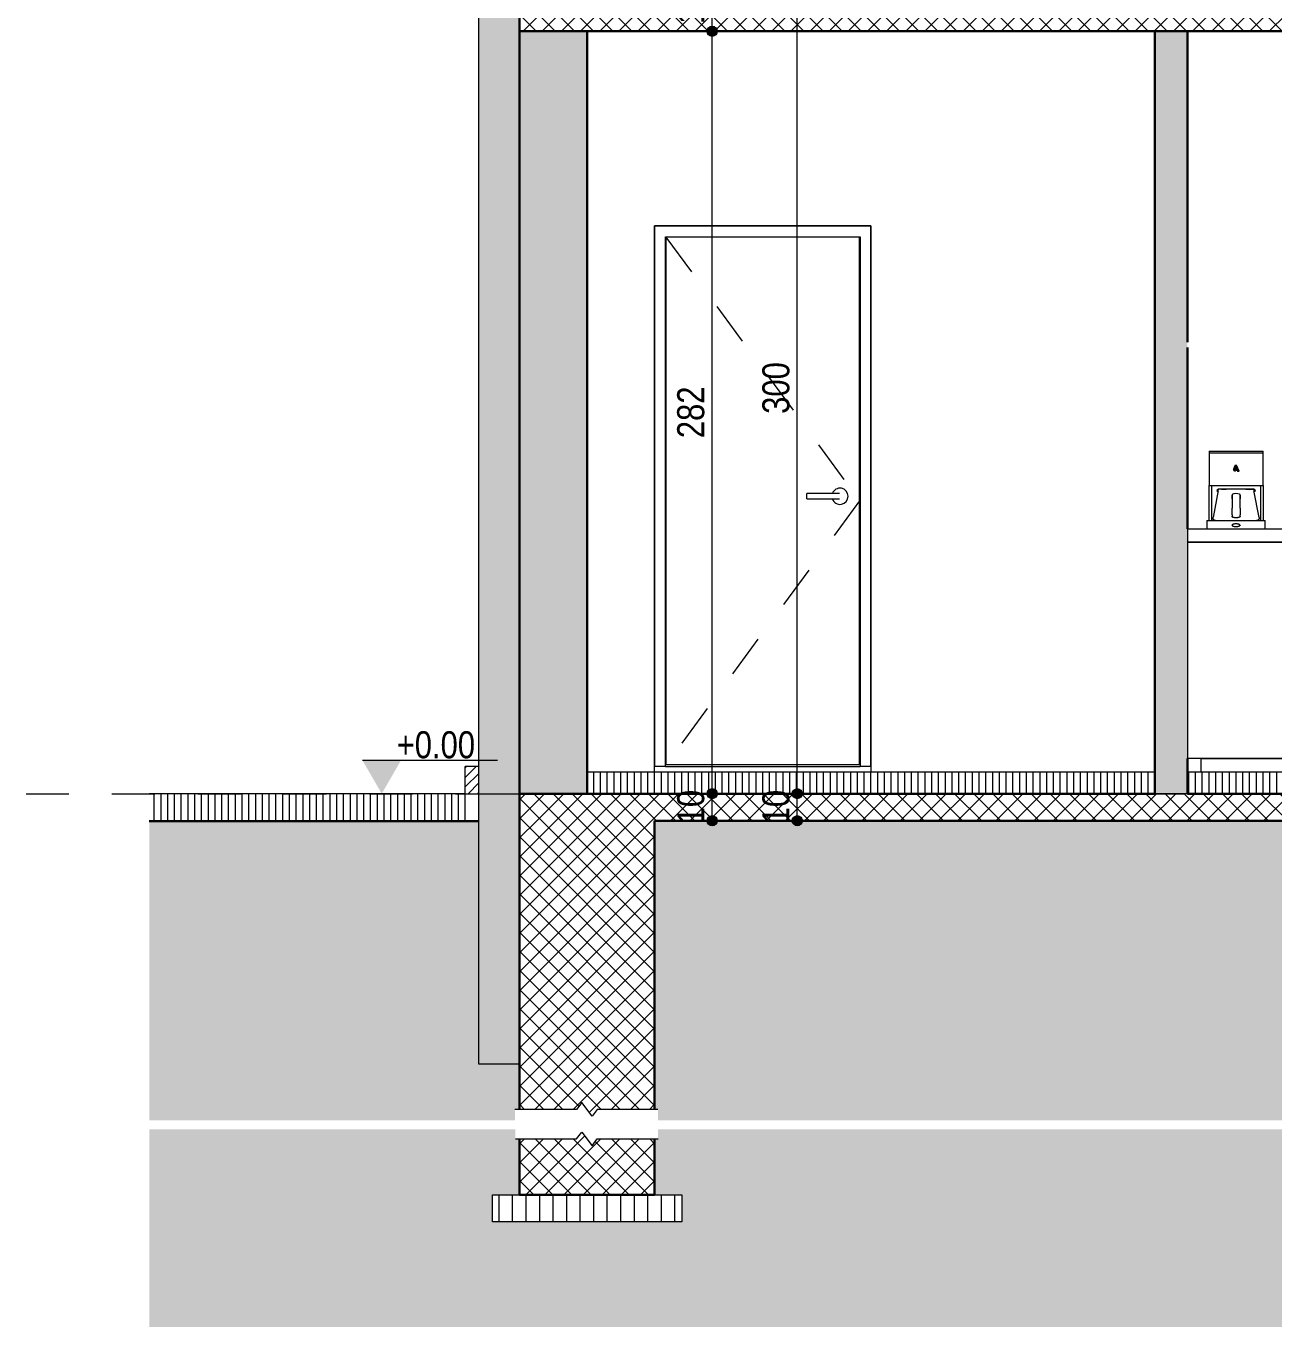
# Model space of a CAD drawing. Header units: centimetres. Extents: x -1882 to 51, y -197 to 807.
# Drawn here: x -1881.6 to -1420.1, y -197.3 to 283.9 of the extents above; entities that cross this region are included whole.
import ezdxf

# ---------------------------------------------------------------- set-up
doc = ezdxf.new("R2010")
doc.units = ezdxf.units.CM
doc.linetypes.add('Dash', pattern=[31.75, 15.875, -15.875])
for name, color, linetype, lineweight in [('A-ANNO-DIMS', 7, 'Continuous', 9), ('A-ANNO-DIMS-50', 7, 'Continuous', 9), ('A-ANNO-NOTE', 7, 'Continuous', 9), ('A-DETL-GENF', 7, 'Continuous', 9), ('A-DETL-MBND', 7, 'Continuous', 9), ('A-DOOR', 7, 'Continuous', 9), ('A-DOOR-FRAM', 7, 'Continuous', 15), ('A-FLOR', 7, 'Continuous', 9), ('A-FLOR-FNSH', 7, 'Continuous', 9), ('A-FLOR-LEVL', 7, 'Continuous', 9), ('A-FLOR-MCUT', 7, 'Continuous', 9), ('A-FLOR-PATT', 7, 'Continuous', 9), ('A-GENM', 7, 'Continuous', 9), ('A-WALL', 7, 'Continuous', 9), ('A-WALL-PATT', 7, 'Continuous', 9), ('E-ELEC-EQPM', 7, 'Continuous', 9), ('G-ANNO-DIMS', 7, 'Continuous', 9), ('I-FURN', 7, 'Continuous', 9)]:
    doc.layers.add(name, color=color, linetype=linetype, lineweight=lineweight)
doc.layers.add('A-DETL', color=7, linetype='Continuous', lineweight=9, true_color=0x008000)
doc.styles.add('Arial Narrow', font='ARIALN.TTF', dxfattribs={"height": 10})
doc.dimstyles.new('TEC_DIM', dxfattribs={"dimscale": 30.48, "dimtxt": 10.23431, "dimasz": 0.492126, "dimexe": 0.393701, "dimexo": 0.246063, "dimgap": 0, "dimtad": 1, "dimdec": 0, "dimzin": 0, "dimdsep": 46, "dimtxsty": 'Arial Narrow', "dimblk1": 'DOTSMALL', "dimblk2": 'DOTSMALL', "dimsah": 1, "dimcen": 0.09, "dimazin": 0, "dimtfac": 1, "dimtdec": 4, "dimtix": 1, "dimtmove": 0, "dimatfit": 3, "dimfxl": 0, "dimtvp": 1, "dimtolj": 1, "dimtzin": 0, "dimarcsym": 0})
pattern_1 = [(45, (-1066.009, 333.896), (-3.535534, 3.535534), []), (135, (-1066.009, 333.896), (-3.535534, -3.535534), [])]
pattern_2 = [(0, (-1066.009, 333.896), (19.05, 19.05), [19.05, -19.05]), (0, (-1066.009, 341.04), (19.05, 19.05), [19.05, -19.05]), (0, (-1066.009, 348.184), (19.05, 19.05), [19.05, -19.05]), (90, (-1063.628, 350.565), (-19.05, 19.05), [19.05, -19.05]), (90, (-1056.484, 350.565), (-19.05, 19.05), [19.05, -19.05]), (90, (-1049.341, 350.565), (-19.05, 19.05), [19.05, -19.05])]

# ---------------------------------------------------------------- blocks, each defined once
blk = doc.blocks.new('ПЛОТ - КУХНЕНСКИ-1839111-5-5')
at = {"layer": 'I-FURN', "color": 253, "true_color": 0xaaaaaa}
for p, q in [((-1452.14, 98), (-1392.14, 98)), ((-1452.14, 98), (-1452.14, 93)), ((-1392.14, 98), (-1392.14, 93)), ((-1392.14, 93), (-1452.14, 93)), ((-1452.14, 93), (-1392.14, 93)), ((-1452.14, 93), (-1452.14, 13)), ((-1392.14, 93), (-1392.14, 13)), ((-1392.14, 13), (-1452.14, 13)), ((-1447.14, 13), (-1397.14, 13)), ((-1447.14, 13), (-1447.14, 8)), ((-1397.14, 13), (-1397.14, 8)), ((-1397.14, 8), (-1447.14, 8))]:
    blk.add_line(p, q, dxfattribs=at)
blk = doc.blocks.new('TEC_DOOR-INT - 80x200-2358331-5-5')
at = {"layer": 'A-DOOR', "linetype": 'Dash'}
for p, q in [((-1644.94, 205.8), (-1573.34, 108.3)), ((-1573.34, 108.3), (-1644.94, 10.8))]:
    blk.add_line(p, q, dxfattribs=at)
at = {"layer": 'A-DOOR', "lineweight": 15}
for p, q in [((-1573.34, 205.8), (-1644.94, 205.8)), ((-1644.94, 205.8), (-1644.94, 10.8)), ((-1573.34, 10.8), (-1573.34, 205.8)), ((-1644.94, 10.8), (-1573.34, 10.8))]:
    blk.add_line(p, q, dxfattribs=at)
at = {"layer": 'A-DOOR'}
for p, q in [((-1582.34, 111), (-1592.84, 111)), ((-1592.84, 110), (-1592.84, 111)), ((-1592.84, 109), (-1592.84, 110)), ((-1592.84, 109), (-1582.34, 109))]:
    blk.add_line(p, q, dxfattribs=at)
at = {"layer": 'A-DOOR', "flags": 128}
for points in [[(-1580.84, 111), (-1580.84, 111), (-1580.85, 111), (-1580.85, 111), (-1580.86, 111), (-1580.87, 111), (-1580.89, 111), (-1580.9, 111), (-1580.92, 111), (-1580.94, 111), (-1580.96, 111), (-1580.99, 111), (-1581.01, 111), (-1581.04, 111), (-1581.07, 111), (-1581.11, 111), (-1581.14, 111), (-1581.18, 111), (-1581.22, 111), (-1581.26, 111), (-1581.3, 111), (-1581.34, 111), (-1581.39, 111), (-1581.43, 111), (-1581.48, 111), (-1581.53, 111), (-1581.58, 111), (-1581.64, 111), (-1581.69, 111), (-1581.74, 111), (-1581.8, 111), (-1581.86, 111), (-1581.91, 111), (-1581.97, 111), (-1582.03, 111), (-1582.09, 111), (-1582.15, 111), (-1582.21, 111), (-1582.27, 111), (-1582.33, 111), (-1582.34, 111)], [(-1582.34, 109), (-1582.28, 109), (-1582.22, 109), (-1582.16, 109), (-1582.1, 109), (-1582.05, 109), (-1581.99, 109), (-1581.93, 109), (-1581.87, 109), (-1581.82, 109), (-1581.76, 109), (-1581.7, 109), (-1581.65, 109), (-1581.6, 109), (-1581.55, 109), (-1581.5, 109), (-1581.45, 109), (-1581.4, 109), (-1581.35, 109), (-1581.31, 109), (-1581.27, 109), (-1581.23, 109), (-1581.19, 109), (-1581.15, 109), (-1581.11, 109), (-1581.08, 109), (-1581.05, 109), (-1581.02, 109), (-1580.99, 109), (-1580.97, 109), (-1580.95, 109), (-1580.92, 109), (-1580.91, 109), (-1580.89, 109), (-1580.88, 109), (-1580.87, 109), (-1580.86, 109), (-1580.85, 109), (-1580.85, 109), (-1580.84, 109)]]:
    blk.add_lwpolyline(points, dxfattribs=at)
at = {"layer": 'A-DOOR'}
for start, end in [(360, 160.3657), (199.5633, 360)]:
    blk.add_arc((-1580.59, 110), 3, start, end, dxfattribs=at)
at = {"layer": 'A-DOOR-FRAM'}
for p, q in [((-1569.14, 210), (-1649.14, 210)), ((-1649.14, 210), (-1649.14, 10)), ((-1569.14, 10), (-1569.14, 210)), ((-1645.14, 206), (-1573.14, 206)), ((-1645.14, 10), (-1645.14, 206)), ((-1573.14, 206), (-1573.14, 10)), ((-1645.14, 10), (-1649.14, 10)), ((-1569.14, 10), (-1573.14, 10))]:
    blk.add_line(p, q, dxfattribs=at)
blk = doc.blocks.new('Kaffee-Filtermaschine - D 200 H 300-2335030-5-5')
at = {"layer": 'A-GENM', "color": 253, "true_color": 0xaaaaaa}
for p, q in [((-1434.59, 121.29), (-1435.12, 120.02)), ((-1434.63, 119.86), (-1434.22, 120.83)), ((-1433.94, 121.35), (-1434.5, 121.35)), ((-1434.5, 121.35), (-1434.14, 121.35)), ((-1434.5, 121.34), (-1434.5, 121.34)), ((-1434.22, 120.83), (-1434.41, 121.28)), ((-1434.41, 121.28), (-1433.6, 119.35)), ((-1434.14, 121.35), (-1433.94, 121.35)), ((-1433.03, 119.35), (-1433.85, 121.29)), ((-1435.12, 119.92), (-1434.84, 119.41)), ((-1434.85, 119.41), (-1435.12, 119.92)), ((-1435.12, 119.92), (-1435.12, 119.92)), ((-1433.81, 119.86), (-1435.02, 119.86)), ((-1435.02, 119.86), (-1435.02, 119.86)), ((-1435.02, 119.86), (-1434.63, 119.86)), ((-1434.46, 119.46), (-1433.81, 119.86)), ((-1433.6, 119.35), (-1433.03, 119.35))]:
    blk.add_line(p, q, dxfattribs=at)
for centre, major_axis, start_param, end_param in [((-1434.5, 121.24), (0, 0.1), 5.11123, 7.332016), ((-1434.5, 121.24), (0, 0.1), 5.357984, 7.332016), ((-1434.5, 121.26), (0, 0.094), 0, 1.174826), ((-1434.5, 121.24), (0, 0.1), 5.11123, 7.332016), ((-1434.5, 121.24), (0, 0.1), 5.357984, 7.332016), ((-1434.5, 121.26), (0, 0.094), 0, 1.174826), ((-1433.94, 121.25), (0, 0.1), 5.11123, 6.283185), ((-1435.02, 119.98), (0, 0.117), 1.171956, 3.141593), ((-1435.02, 119.98), (0, 0.117), 1.41816, 2.895388), ((-1435.02, 119.98), (0, 0.117), 2.059537, 3.141593), ((-1435.02, 119.98), (0, 0.117), 2.059537, 2.925181), ((-1434.76, 119.45), (0, 0.1), 2.059537, 2.959231), ((-1434.76, 119.45), (0, 0.1), 2.059537, 2.959231), ((-1434.73, 119.57), (0, 0.222), 2.959231, 3.454167), ((-1434.73, 119.57), (0, 0.222), 2.959231, 3.454167), ((-1434.96, 120.26), (0, 0.948), 3.454167, 3.700098), ((-1434.96, 120.26), (0, 0.948), 3.454167, 3.577132)]:
    blk.add_ellipse(centre, major_axis=major_axis, ratio=0.999983, start_param=start_param, end_param=end_param, dxfattribs=at)
at = {"layer": 'E-ELEC-EQPM', "color": 253, "true_color": 0xaaaaaa}
for p, q in [((-1444.14, 126.7), (-1444.14, 126)), ((-1444.14, 126), (-1444.14, 114)), ((-1424.14, 126), (-1424.14, 126.7)), ((-1424.14, 114), (-1424.14, 126)), ((-1444.14, 114), (-1424.14, 114)), ((-1444.14, 101), (-1444.14, 114)), ((-1443.14, 101), (-1443.14, 114)), ((-1440.75, 112.1), (-1442.68, 102.19)), ((-1441.09, 112.34), (-1441.14, 112.05)), ((-1440.91, 111.73), (-1440.82, 111.71)), ((-1429.32, 112.53), (-1427.51, 112.59)), ((-1425.61, 102.19), (-1427.54, 112.1)), ((-1427.47, 111.71), (-1427.38, 111.73)), ((-1427.15, 112.05), (-1427.2, 112.34)), ((-1425.14, 114), (-1425.14, 101)), ((-1424.14, 114), (-1424.14, 101)), ((-1435.64, 110.42), (-1435.64, 110.25)), ((-1435.64, 109), (-1435.64, 105.62)), ((-1432.64, 110.25), (-1432.64, 110.42)), ((-1432.64, 105.62), (-1432.64, 109)), ((-1435.64, 103.17), (-1435.64, 102.55)), ((-1435.64, 102.55), (-1435.62, 102.63)), ((-1432.66, 102.63), (-1432.64, 102.55)), ((-1432.64, 102.55), (-1432.64, 103.17)), ((-1444.94, 101), (-1444.94, 98)), ((-1444.94, 101), (-1423.34, 101)), ((-1434.08, 99.79), (-1434.19, 99.79)), ((-1434.19, 98.79), (-1434.08, 98.79)), ((-1432.61, 99.37), (-1432.6, 99.29)), ((-1423.34, 98), (-1423.34, 101))]:
    blk.add_line(p, q, dxfattribs=at)
at = {"layer": 'E-ELEC-EQPM', "color": 253, "true_color": 0xaaaaaa, "flags": 128}
for points in [[(-1444.14, 126.7), (-1443.85, 126.7), (-1443, 126.7), (-1441.63, 126.7), (-1439.82, 126.7), (-1437.69, 126.7), (-1435.35, 126.7), (-1432.94, 126.7), (-1430.6, 126.7), (-1428.46, 126.7), (-1426.66, 126.7), (-1425.29, 126.7), (-1424.43, 126.7), (-1424.14, 126.7)], [(-1424.14, 126), (-1424.43, 126), (-1425.29, 126), (-1426.66, 126), (-1428.46, 126), (-1430.6, 126), (-1432.94, 126), (-1435.35, 126), (-1437.69, 126), (-1439.82, 126), (-1441.63, 126), (-1443, 126), (-1443.85, 126), (-1444.14, 126)], [(-1440.91, 111.73), (-1440.92, 111.73), (-1440.93, 111.73), (-1440.94, 111.74), (-1440.95, 111.74), (-1440.97, 111.74), (-1440.98, 111.75), (-1440.99, 111.75), (-1441, 111.76), (-1441.01, 111.76), (-1441.01, 111.77), (-1441.02, 111.77), (-1441.03, 111.78), (-1441.04, 111.79), (-1441.05, 111.8), (-1441.06, 111.8), (-1441.07, 111.81), (-1441.07, 111.82), (-1441.08, 111.83), (-1441.09, 111.84), (-1441.09, 111.85), (-1441.1, 111.86), (-1441.11, 111.86), (-1441.11, 111.87), (-1441.12, 111.88), (-1441.12, 111.89), (-1441.12, 111.9), (-1441.13, 111.92), (-1441.13, 111.93), (-1441.13, 111.94), (-1441.14, 111.95), (-1441.14, 111.96), (-1441.14, 111.97), (-1441.14, 111.98), (-1441.14, 111.99), (-1441.14, 112), (-1441.14, 112.01), (-1441.14, 112.03), (-1441.14, 112.04), (-1441.14, 112.05), (-1441.14, 112.05)], [(-1441.09, 112.34), (-1441.08, 112.35), (-1441.08, 112.36), (-1441.08, 112.37), (-1441.07, 112.38), (-1441.07, 112.4), (-1441.07, 112.41), (-1441.06, 112.42), (-1441.05, 112.43), (-1441.05, 112.44), (-1441.04, 112.45), (-1441.04, 112.46), (-1441.03, 112.47), (-1441.02, 112.48), (-1441.01, 112.49), (-1441, 112.5), (-1441, 112.51), (-1440.99, 112.52), (-1440.98, 112.52), (-1440.97, 112.53), (-1440.96, 112.54), (-1440.95, 112.54), (-1440.94, 112.55), (-1440.93, 112.56), (-1440.91, 112.56), (-1440.9, 112.57), (-1440.89, 112.57), (-1440.88, 112.58), (-1440.87, 112.58), (-1440.86, 112.58), (-1440.84, 112.58), (-1440.83, 112.59), (-1440.82, 112.59), (-1440.81, 112.59), (-1440.8, 112.59), (-1440.78, 112.59)], [(-1440.78, 112.59), (-1440.78, 112.59), (-1440.76, 112.59), (-1440.74, 112.59), (-1440.7, 112.59), (-1440.65, 112.59), (-1440.59, 112.59), (-1440.53, 112.59)], [(-1427.5, 112.59), (-1427.51, 112.59), (-1427.52, 112.59), (-1427.55, 112.59), (-1427.59, 112.59), (-1427.63, 112.59), (-1427.69, 112.59), (-1427.76, 112.59), (-1427.84, 112.59), (-1427.93, 112.59), (-1428.03, 112.59), (-1428.13, 112.59), (-1428.25, 112.59), (-1428.38, 112.59), (-1428.52, 112.59), (-1428.66, 112.59), (-1428.82, 112.59), (-1428.98, 112.59), (-1429.15, 112.59), (-1429.33, 112.59), (-1429.52, 112.59), (-1429.71, 112.59), (-1429.91, 112.59), (-1430.12, 112.59), (-1430.33, 112.59), (-1430.56, 112.59), (-1430.78, 112.59), (-1431.01, 112.59), (-1431.25, 112.59), (-1431.49, 112.59), (-1431.74, 112.59), (-1431.99, 112.59), (-1432.24, 112.59), (-1432.5, 112.59), (-1432.75, 112.59), (-1433.01, 112.59), (-1433.28, 112.59), (-1433.54, 112.59), (-1433.81, 112.59), (-1434.07, 112.59), (-1434.34, 112.59), (-1434.6, 112.59), (-1434.87, 112.59), (-1435.13, 112.59), (-1435.39, 112.59), (-1435.65, 112.59), (-1435.91, 112.59), (-1436.16, 112.59), (-1436.42, 112.59), (-1436.66, 112.59), (-1436.91, 112.59), (-1437.15, 112.59), (-1437.38, 112.59), (-1437.61, 112.59), (-1437.83, 112.59), (-1438.05, 112.59), (-1438.26, 112.59), (-1438.47, 112.59), (-1438.67, 112.59), (-1438.86, 112.59), (-1439.04, 112.59), (-1439.22, 112.59), (-1439.38, 112.59), (-1439.54, 112.59), (-1439.69, 112.59), (-1439.83, 112.59), (-1439.97, 112.59), (-1440.09, 112.59), (-1440.2, 112.59), (-1440.31, 112.59), (-1440.4, 112.59), (-1440.48, 112.59), (-1440.56, 112.59), (-1440.62, 112.59), (-1440.68, 112.59), (-1440.72, 112.59), (-1440.75, 112.59), (-1440.77, 112.59), (-1440.78, 112.59), (-1440.78, 112.59)], [(-1439.55, 112.59), (-1439.47, 112.59), (-1439.31, 112.59), (-1439.14, 112.59), (-1438.96, 112.59), (-1438.77, 112.59), (-1438.58, 112.59), (-1438.37, 112.59), (-1438.17, 112.59), (-1437.95, 112.59), (-1437.76, 112.59)], [(-1432.64, 110.49), (-1432.65, 110.53), (-1432.66, 110.57), (-1432.69, 110.61), (-1432.73, 110.65), (-1432.83, 110.73), (-1432.99, 110.81), (-1433.47, 110.93), (-1434.2, 110.99), (-1435.04, 110.89), (-1435.32, 110.8), (-1435.47, 110.72), (-1435.55, 110.66), (-1435.59, 110.61), (-1435.62, 110.58), (-1435.64, 110.53), (-1435.64, 110.49)], [(-1430.53, 112.59), (-1430.45, 112.59), (-1430.24, 112.59), (-1430.02, 112.59), (-1429.82, 112.59), (-1429.62, 112.59), (-1429.43, 112.59), (-1429.25, 112.59), (-1429.07, 112.59), (-1428.9, 112.59), (-1428.74, 112.59)], [(-1427.8, 112.59), (-1427.73, 112.59), (-1427.66, 112.59), (-1427.61, 112.59), (-1427.57, 112.59), (-1427.54, 112.59), (-1427.51, 112.59), (-1427.5, 112.59), (-1427.5, 112.59)], [(-1427.5, 112.59), (-1427.49, 112.59), (-1427.48, 112.59), (-1427.47, 112.59), (-1427.45, 112.59), (-1427.44, 112.58), (-1427.43, 112.58), (-1427.42, 112.58), (-1427.41, 112.58), (-1427.39, 112.57), (-1427.38, 112.57), (-1427.37, 112.56), (-1427.36, 112.56), (-1427.35, 112.55), (-1427.34, 112.54), (-1427.33, 112.54), (-1427.32, 112.53), (-1427.31, 112.52), (-1427.3, 112.51), (-1427.29, 112.51), (-1427.28, 112.5), (-1427.27, 112.49), (-1427.27, 112.48), (-1427.26, 112.47), (-1427.25, 112.46), (-1427.24, 112.45), (-1427.24, 112.44), (-1427.23, 112.43), (-1427.23, 112.42), (-1427.22, 112.41), (-1427.22, 112.4), (-1427.21, 112.38), (-1427.21, 112.37), (-1427.2, 112.36), (-1427.2, 112.35), (-1427.2, 112.34)], [(-1427.15, 112.05), (-1427.15, 112.04), (-1427.15, 112.03), (-1427.15, 112.02), (-1427.15, 112.01), (-1427.15, 111.99), (-1427.15, 111.98), (-1427.15, 111.97), (-1427.15, 111.96), (-1427.15, 111.95), (-1427.15, 111.94), (-1427.15, 111.93), (-1427.16, 111.92), (-1427.16, 111.91), (-1427.17, 111.9), (-1427.17, 111.89), (-1427.17, 111.88), (-1427.18, 111.87), (-1427.19, 111.86), (-1427.19, 111.85), (-1427.2, 111.84), (-1427.2, 111.83), (-1427.21, 111.82), (-1427.22, 111.81), (-1427.23, 111.81), (-1427.23, 111.8), (-1427.24, 111.79), (-1427.25, 111.78), (-1427.26, 111.78), (-1427.27, 111.77), (-1427.28, 111.76), (-1427.29, 111.76), (-1427.3, 111.75), (-1427.31, 111.75), (-1427.32, 111.74), (-1427.33, 111.74), (-1427.34, 111.74), (-1427.35, 111.73), (-1427.36, 111.73), (-1427.37, 111.73), (-1427.38, 111.73)], [(-1435.64, 110.42), (-1435.64, 110.22), (-1435.64, 109)], [(-1435.64, 109), (-1435.64, 110.22), (-1435.64, 110.42)], [(-1432.64, 109), (-1432.64, 110.22), (-1432.64, 110.42)], [(-1432.64, 110.42), (-1432.64, 110.22), (-1432.64, 109)], [(-1441.73, 101), (-1441.77, 101), (-1441.81, 101.01), (-1441.85, 101.01), (-1441.89, 101.02), (-1441.93, 101.03), (-1441.97, 101.04), (-1442.01, 101.05), (-1442.05, 101.06), (-1442.08, 101.08), (-1442.12, 101.1), (-1442.16, 101.11), (-1442.19, 101.13), (-1442.23, 101.15), (-1442.26, 101.17), (-1442.29, 101.2), (-1442.32, 101.22), (-1442.35, 101.25), (-1442.38, 101.28), (-1442.41, 101.3), (-1442.44, 101.33), (-1442.46, 101.36), (-1442.49, 101.39), (-1442.51, 101.43), (-1442.54, 101.46), (-1442.56, 101.49), (-1442.58, 101.53), (-1442.59, 101.56), (-1442.61, 101.6), (-1442.63, 101.64), (-1442.64, 101.68), (-1442.65, 101.71), (-1442.66, 101.75), (-1442.67, 101.79), (-1442.68, 101.83), (-1442.69, 101.87), (-1442.69, 101.91), (-1442.69, 101.95), (-1442.69, 101.99), (-1442.69, 102.03), (-1442.69, 102.07), (-1442.69, 102.11), (-1442.68, 102.15), (-1442.68, 102.19), (-1442.68, 102.19)], [(-1435.64, 103.17), (-1435.64, 103.22), (-1435.64, 103.28), (-1435.64, 103.35), (-1435.64, 103.43), (-1435.64, 103.53), (-1435.64, 103.63), (-1435.64, 103.74), (-1435.64, 103.86), (-1435.64, 103.99), (-1435.64, 104.13), (-1435.64, 104.27), (-1435.64, 104.42), (-1435.64, 104.57), (-1435.64, 104.73), (-1435.64, 104.88), (-1435.64, 105.04), (-1435.64, 105.2), (-1435.64, 105.36), (-1435.64, 105.52), (-1435.64, 105.62)], [(-1432.64, 102.55), (-1432.66, 102.48), (-1432.72, 102.4), (-1432.81, 102.33), (-1432.93, 102.27), (-1433.08, 102.21), (-1433.26, 102.16), (-1433.46, 102.12), (-1433.68, 102.09), (-1433.91, 102.08), (-1434.14, 102.07), (-1434.38, 102.08), (-1434.61, 102.09), (-1434.82, 102.12), (-1435.03, 102.16), (-1435.2, 102.21), (-1435.36, 102.27), (-1435.48, 102.33), (-1435.57, 102.4), (-1435.62, 102.48), (-1435.64, 102.55)], [(-1432.64, 105.62), (-1432.64, 105.47), (-1432.64, 105.31), (-1432.64, 105.15), (-1432.64, 104.99), (-1432.64, 104.83), (-1432.64, 104.67), (-1432.64, 104.52), (-1432.64, 104.37), (-1432.64, 104.22), (-1432.64, 104.08), (-1432.64, 103.95), (-1432.64, 103.82), (-1432.64, 103.7), (-1432.64, 103.6), (-1432.64, 103.5), (-1432.64, 103.41), (-1432.64, 103.33), (-1432.64, 103.26), (-1432.64, 103.2), (-1432.64, 103.17)], [(-1425.61, 102.19), (-1425.6, 102.15), (-1425.6, 102.11), (-1425.6, 102.07), (-1425.59, 102.03), (-1425.59, 101.99), (-1425.59, 101.95), (-1425.6, 101.91), (-1425.6, 101.87), (-1425.61, 101.83), (-1425.61, 101.79), (-1425.62, 101.75), (-1425.63, 101.72), (-1425.65, 101.68), (-1425.66, 101.64), (-1425.68, 101.6), (-1425.69, 101.57), (-1425.71, 101.53), (-1425.73, 101.5), (-1425.75, 101.46), (-1425.77, 101.43), (-1425.8, 101.4), (-1425.82, 101.36), (-1425.85, 101.33), (-1425.87, 101.31), (-1425.9, 101.28), (-1425.93, 101.25), (-1425.96, 101.22), (-1425.99, 101.2), (-1426.03, 101.18), (-1426.06, 101.15), (-1426.09, 101.13), (-1426.13, 101.11), (-1426.16, 101.1), (-1426.2, 101.08), (-1426.24, 101.07), (-1426.28, 101.05), (-1426.31, 101.04), (-1426.35, 101.03), (-1426.39, 101.02), (-1426.43, 101.01), (-1426.47, 101.01), (-1426.51, 101), (-1426.55, 101), (-1426.59, 101)], [(-1441.66, 101), (-1441.68, 101), (-1441.69, 101)], [(-1441.69, 101), (-1441.67, 101), (-1441.64, 101), (-1441.6, 101), (-1441.54, 101), (-1441.48, 101), (-1441.4, 101)], [(-1432.7, 99.29), (-1432.72, 99.37), (-1432.78, 99.45), (-1432.87, 99.52), (-1432.99, 99.59), (-1433.14, 99.65), (-1433.32, 99.7), (-1433.51, 99.74), (-1433.73, 99.77), (-1433.96, 99.79), (-1434.19, 99.79), (-1434.42, 99.79), (-1434.65, 99.77), (-1434.86, 99.74), (-1435.06, 99.7), (-1435.24, 99.65), (-1435.39, 99.59), (-1435.51, 99.52), (-1435.6, 99.45), (-1435.65, 99.37), (-1435.67, 99.29)], [(-1435.67, 99.29), (-1435.65, 99.21), (-1435.6, 99.14), (-1435.51, 99.07), (-1435.39, 99), (-1435.24, 98.94), (-1435.06, 98.89), (-1434.86, 98.85), (-1434.65, 98.82), (-1434.42, 98.8), (-1434.19, 98.79), (-1433.96, 98.8), (-1433.73, 98.82), (-1433.51, 98.85), (-1433.32, 98.89), (-1433.14, 98.94), (-1432.99, 99), (-1432.87, 99.07), (-1432.78, 99.14), (-1432.72, 99.21), (-1432.7, 99.29)], [(-1432.6, 99.29), (-1432.61, 99.21), (-1432.67, 99.14)], [(-1426.93, 101), (-1426.85, 101), (-1426.78, 101), (-1426.72, 101), (-1426.67, 101), (-1426.63, 101), (-1426.61, 101), (-1426.59, 101)], [(-1426.6, 101), (-1426.62, 101), (-1426.65, 101)]]:
    blk.add_lwpolyline(points, dxfattribs=at)
blk = doc.blocks.new('TEC-BREAKLINE - M_Break Line-2501834-5-5')
at = {"layer": 'A-DETL-GENF'}
for p, q in [((-1676.1, -114.24), (-1678, -116.78)), ((-1672.29, -119.32), (-1676.1, -114.24)), ((-1678, -116.78), (-1700.77, -116.78)), ((-1670.38, -116.78), (-1672.29, -119.32)), ((-1647.91, -116.78), (-1670.38, -116.78))]:
    blk.add_line(p, q, dxfattribs=at)
blk = doc.blocks.new('TEC-BREAKLINE - M_Break Line-2501920-5-5')
at = {"layer": 'A-DETL-GENF'}
for p, q in [((-1700.6, -127.69), (-1678, -127.69)), ((-1678, -127.69), (-1676.1, -125.15)), ((-1676.1, -125.15), (-1672.29, -130.23)), ((-1672.29, -130.23), (-1670.38, -127.69)), ((-1670.38, -127.69), (-1647.87, -127.69))]:
    blk.add_line(p, q, dxfattribs=at)
blk = doc.blocks.new('Spot Elevations - ELEVATION_PROJECT-150941-5-5')
at = {"layer": 'A-ANNO-NOTE'}
blk.add_hatch(color=256, dxfattribs=at).paths.add_polyline_path([(-1179.05, 312.39), (-1164.73, 312.39), (-1171.89, 300)])
blk.add_line((-1179.05, 312.39), (-1129.05, 312.39), dxfattribs=at)
blk = doc.blocks.new('DIMBLOCK1-5-5')
at = {"layer": 'A-ANNO-DIMS-50', "transparency": 16777216}
h = blk.add_hatch(color=256, dxfattribs=at)
edge = h.paths.add_edge_path()
edge.add_arc((-1627.88, 0), 1.87, 0, 360)
h = blk.add_hatch(color=256, dxfattribs=at)
edge = h.paths.add_edge_path()
edge.add_arc((-1627.88, -10), 1.87, 0, 360)
for p, q in [((-1623.03, 0), (-1639.88, 0)), ((-1627.88, -10), (-1627.88, 0)), ((-1627.88, 0), (-1623.03, 0)), ((-1623.03, -10), (-1639.88, -10)), ((-1627.88, -10), (-1623.03, -10))]:
    blk.add_line(p, q, dxfattribs=at)
for centre in [(-1627.88, 0), (-1627.88, -10)]:
    blk.add_circle(centre, 1.87, dxfattribs=at)
at = {"layer": 'A-ANNO-DIMS-50', "color": 0, "transparency": 16777216, "insert": (-1640.8, -11.34), "char_height": 10, "width": 15.2053, "attachment_point": 1, "rotation": 90, "line_spacing_factor": 0.974696, "style": 'Arial Narrow'}
blk.add_mtext('10', dxfattribs=at)
blk = doc.blocks.new('_DotSmall')
at = {"color": 0, "linetype": 'ByBlock', "const_width": 0.5}
blk.add_lwpolyline([(-0.0625, 0, 1), (0.0625, 0, 1)], format="xyb", close=True, dxfattribs=at)
blk = doc.blocks.new('DIMBLOCK2-5-5')
at = {"layer": 'A-ANNO-DIMS-50', "transparency": 16777216}
h = blk.add_hatch(color=256, dxfattribs=at)
edge = h.paths.add_edge_path()
edge.add_arc((-1627.88, 282), 1.88, 0, 360)
h = blk.add_hatch(color=256, dxfattribs=at)
edge = h.paths.add_edge_path()
edge.add_arc((-1627.88, 0), 1.87, 0, 360)
for p, q in [((-1623.03, 282), (-1639.88, 282)), ((-1627.88, 0), (-1627.88, 282)), ((-1627.88, 282), (-1623.03, 282)), ((-1623.03, 0), (-1639.88, 0)), ((-1627.88, 0), (-1623.03, 0))]:
    blk.add_line(p, q, dxfattribs=at)
for centre, radius in [((-1627.88, 282), 1.88), ((-1627.88, 0), 1.87)]:
    blk.add_circle(centre, radius, dxfattribs=at)
at = {"layer": 'A-ANNO-DIMS-50', "color": 0, "transparency": 16777216, "insert": (-1640.8, 131.5), "char_height": 10, "width": 22.8079, "attachment_point": 1, "rotation": 90, "line_spacing_factor": 0.974696, "style": 'Arial Narrow'}
blk.add_mtext('282', dxfattribs=at)
blk = doc.blocks.new('DIMBLOCK3-5-5')
at = {"layer": 'A-ANNO-DIMS-50', "transparency": 16777216}
h = blk.add_hatch(color=256, dxfattribs=at)
edge = h.paths.add_edge_path()
edge.add_arc((-1627.88, 300), 1.88, 0, 360)
h = blk.add_hatch(color=256, dxfattribs=at)
edge = h.paths.add_edge_path()
edge.add_arc((-1627.88, 282), 1.88, 0, 360)
for p, q in [((-1623.03, 300), (-1639.88, 300)), ((-1627.88, 282), (-1627.88, 300)), ((-1627.88, 300), (-1623.03, 300)), ((-1623.03, 282), (-1639.88, 282)), ((-1627.88, 282), (-1623.03, 282))]:
    blk.add_line(p, q, dxfattribs=at)
for centre in [(-1627.88, 300), (-1627.88, 282)]:
    blk.add_circle(centre, 1.88, dxfattribs=at)
at = {"layer": 'A-ANNO-DIMS-50', "color": 0, "transparency": 16777216, "insert": (-1640.8, 284.66), "char_height": 10, "width": 15.2053, "attachment_point": 1, "rotation": 90, "line_spacing_factor": 0.974696, "style": 'Arial Narrow'}
blk.add_mtext('18', dxfattribs=at)
blk = doc.blocks.new('DIMBLOCK5-5-5')
at = {"layer": 'A-ANNO-DIMS-50', "transparency": 16777216}
h = blk.add_hatch(color=256, dxfattribs=at)
edge = h.paths.add_edge_path()
edge.add_arc((-1596.38, 0), 1.87, 0, 360)
h = blk.add_hatch(color=256, dxfattribs=at)
edge = h.paths.add_edge_path()
edge.add_arc((-1596.38, -10), 1.87, 0, 360)
for p, q in [((-1591.53, 0), (-1608.38, 0)), ((-1596.38, -10), (-1596.38, 0)), ((-1596.38, 0), (-1591.53, 0)), ((-1591.53, -10), (-1608.38, -10)), ((-1596.38, -10), (-1591.53, -10))]:
    blk.add_line(p, q, dxfattribs=at)
for centre in [(-1596.38, 0), (-1596.38, -10)]:
    blk.add_circle(centre, 1.87, dxfattribs=at)
at = {"layer": 'A-ANNO-DIMS-50', "color": 0, "transparency": 16777216, "insert": (-1609.31, -11.34), "char_height": 10, "width": 15.2053, "attachment_point": 1, "rotation": 90, "line_spacing_factor": 0.974696, "style": 'Arial Narrow'}
blk.add_mtext('10', dxfattribs=at)
blk = doc.blocks.new('DIMBLOCK6-5-5')
at = {"layer": 'A-ANNO-DIMS-50', "transparency": 16777216}
h = blk.add_hatch(color=256, dxfattribs=at)
edge = h.paths.add_edge_path()
edge.add_arc((-1596.38, 300), 1.88, 0, 360)
h = blk.add_hatch(color=256, dxfattribs=at)
edge = h.paths.add_edge_path()
edge.add_arc((-1596.38, 0), 1.87, 0, 360)
for p, q in [((-1591.53, 300), (-1608.38, 300)), ((-1596.38, 0), (-1596.38, 300)), ((-1596.38, 300), (-1591.53, 300)), ((-1591.53, 0), (-1608.38, 0)), ((-1596.38, 0), (-1591.53, 0))]:
    blk.add_line(p, q, dxfattribs=at)
for centre, radius in [((-1596.38, 300), 1.88), ((-1596.38, 0), 1.87)]:
    blk.add_circle(centre, radius, dxfattribs=at)
at = {"layer": 'A-ANNO-DIMS-50', "color": 0, "transparency": 16777216, "insert": (-1609.31, 140.5), "char_height": 10, "width": 22.8079, "attachment_point": 1, "rotation": 90, "line_spacing_factor": 0.974696, "style": 'Arial Narrow'}
blk.add_mtext('300', dxfattribs=at)

msp = doc.modelspace()

# ---------------------------------------------------------------- hatches: boundary and pattern name
at = {"layer": 'A-DETL-GENF'}
h = msp.add_hatch(dxfattribs=at)
h.set_pattern_fill('FP1_12', color=256, style=0, pattern_type=2)
h.set_pattern_definition(pattern_2)
h.paths.add_polyline_path([(-78.77, -120.78), (-78.77, -10), (-209.14, -10), (-209.14, -100), (-224.14, -100), (-224.14, -116.78), (-222.91, -116.78), (-222.91, -120.78), (-177.9, -120.78)])
h.paths.add_polyline_path([(-1647.91, -120.78), (-970.77, -120.78), (-970.77, -116.78), (-969.14, -116.78), (-969.14, -10), (-1649.14, -10), (-1649.14, -116.78), (-1647.91, -116.78)])
h.paths.add_polyline_path([(-1712.84, -120.78), (-1700.77, -120.78), (-1700.77, -116.78), (-1699.14, -116.78), (-1699.14, -100), (-1714.14, -100), (-1714.14, -10.15), (-1835.99, -10.15), (-1835.99, -120.78), (-1753.15, -120.78)])
h.paths.add_polyline_path([(-280.66, -120.78), (-275.77, -120.78), (-275.77, -116.78), (-274.14, -116.78), (-274.14, -10), (-684.14, -10), (-684.14, -116.78), (-682.91, -116.78), (-682.91, -120.78), (-298.42, -120.78)])
h.paths.add_polyline_path([(-740.66, -120.78), (-735.77, -120.78), (-735.77, -116.78), (-734.14, -116.78), (-734.14, -10), (-919.14, -10), (-919.14, -116.78), (-917.91, -116.78), (-917.91, -120.78), (-805.11, -120.78)])
h = msp.add_hatch(dxfattribs=at)
h.set_pattern_fill('FP1_12', color=256, style=0, pattern_type=2)
h.set_pattern_definition(pattern_2)
h.paths.add_polyline_path([(-1835.99, -197.27), (-78.77, -197.27), (-78.77, -124.15), (-222.87, -124.15), (-222.87, -127.69), (-224.14, -127.69), (-224.14, -148.41), (-214.14, -148.41), (-214.14, -158.41), (-284.14, -158.41), (-284.14, -148.41), (-274.14, -148.41), (-274.14, -127.69), (-275.6, -127.69), (-275.6, -124.15), (-682.87, -124.15), (-682.87, -127.69), (-684.14, -127.69), (-684.14, -148.41), (-674.14, -148.41), (-674.14, -158.41), (-744.14, -158.41), (-744.14, -148.41), (-734.14, -148.41), (-734.14, -127.69), (-735.6, -127.69), (-735.6, -124.15), (-917.87, -124.15), (-917.87, -127.69), (-919.14, -127.69), (-919.14, -148.41), (-909.14, -148.41), (-909.14, -158.41), (-979.14, -158.41), (-979.14, -148.41), (-969.14, -148.41), (-969.14, -127.69), (-970.6, -127.69), (-970.6, -124.15), (-1647.87, -124.15), (-1647.87, -127.69), (-1649.14, -127.69), (-1649.14, -148.41), (-1639.14, -148.41), (-1639.14, -158.41), (-1709.14, -158.41), (-1709.14, -148.41), (-1699.14, -148.41), (-1699.14, -127.69), (-1700.6, -127.69), (-1700.6, -124.15), (-1835.99, -124.15), (-1835.99, -189.1)])
at = {"layer": 'A-FLOR-PATT'}
h = msp.add_hatch(dxfattribs=at)
h.set_pattern_fill('FP1_8', color=256, style=0, pattern_type=2)
h.set_pattern_definition(pattern_1)
h.paths.add_polyline_path([(-1464.14, 282), (-944.14, 282), (-944.14, 300), (-1699.14, 300), (-1699.14, 282), (-1506.51, 282)])
at = {"layer": 'A-FLOR-PATT', "true_color": 0x787878}
h = msp.add_hatch(dxfattribs=at)
h.set_pattern_fill('FP1_4', color=8, style=0, pattern_type=2)
h.set_pattern_definition([(270, (-1004.143, 8), (2.5, 2e-16), [])])
h.paths.add_polyline_path([(-1674.14, 0), (-1464.14, 0), (-1464.14, 8), (-1674.14, 8)])
h.paths.add_polyline_path([(-1452.14, 0), (-944.14, 0), (-944.14, 8), (-1452.14, 8)])
at = {"layer": 'A-FLOR-PATT', "true_color": 0xe0ea68}
h = msp.add_hatch(dxfattribs=at)
h.set_pattern_fill('FP1_11', color=61, style=0, pattern_type=2)
h.set_pattern_definition([(270, (-1069.143, 0), (2.5, 2e-16), [])])
h.paths.add_polyline_path([(-1835.97, -10), (-1719.14, -10), (-1719.14, 0), (-1835.97, 0), (-1835.97, -7.93)])
at = {"layer": 'A-FLOR-PATT'}
h = msp.add_hatch(dxfattribs=at)
h.set_pattern_fill('FP1_8', color=256, style=0, pattern_type=2)
h.set_pattern_definition(pattern_1)
h.paths.add_polyline_path([(-1639.14, -10), (-927.59, -10), (-927.59, 0), (-1699.14, 0), (-1699.14, -10), (-1649.14, -10)])
at = {"layer": 'A-FLOR-PATT', "true_color": 0x787878}
h = msp.add_hatch(dxfattribs=at)
h.set_pattern_fill('FP1_13', color=8, style=0, pattern_type=2)
h.set_pattern_definition([(270, (-1006.643, -180), (5, 3e-16), [])])
h.paths.add_polyline_path([(-1649.14, -158.41), (-1639.14, -158.41), (-1639.14, -148.41), (-1709.14, -148.41), (-1709.14, -158.41), (-1699.14, -158.41)])
h.paths.add_polyline_path([(-979.14, -158.41), (-927.59, -158.41), (-927.59, -148.41), (-979.14, -148.41), (-979.14, -152.74)])
at = {"layer": 'A-WALL-PATT', "lineweight": 5, "true_color": 0xffff80}
for points in [[(-1714.14, 0), (-1699.14, 0), (-1699.14, 300), (-1714.14, 300), (-1714.14, 111.85)], [(-1709.14, -100), (-1699.14, -100), (-1699.14, 0), (-1714.14, 0), (-1714.14, -100)]]:
    msp.add_hatch(color=51, dxfattribs=at).paths.add_polyline_path(points)
at = {"layer": 'A-WALL-PATT', "lineweight": 5, "true_color": 0x808080}
for points in [[(-1674.14, 0), (-1674.14, 282), (-1699.14, 282), (-1699.14, 0)], [(-1452.14, 0), (-1452.14, 282), (-1464.14, 282), (-1464.14, 0)]]:
    msp.add_hatch(color=8, dxfattribs=at).paths.add_polyline_path(points)
at = {"layer": 'A-WALL-PATT', "true_color": 0x787878}
h = msp.add_hatch(dxfattribs=at)
h.set_pattern_fill('FP1_1', color=8, style=0, pattern_type=2)
h.set_pattern_definition([(45, (-1066.009, 333.896), (-1.767767, 1.767767), [])])
h.paths.add_polyline_path([(-1719.14, 0), (-1714.14, 0), (-1714.14, 10), (-1719.14, 10)])
at = {"layer": 'A-WALL-PATT'}
h = msp.add_hatch(dxfattribs=at)
h.set_pattern_fill('FP1_8', color=256, style=0, pattern_type=2)
h.set_pattern_definition(pattern_1)
h.paths.add_polyline_path([(-1672.29, -119.32), (-1670.38, -116.78), (-1649.14, -116.78), (-1649.14, -10), (-1699.14, -10), (-1699.14, -116.78), (-1678, -116.78), (-1676.1, -114.24), (-1674.19, -116.78)])
h = msp.add_hatch(dxfattribs=at)
h.set_pattern_fill('FP1_8', color=256, style=0, pattern_type=2)
h.set_pattern_definition(pattern_1)
h.paths.add_polyline_path([(-1670.38, -148.41), (-1649.14, -148.41), (-1649.14, -127.69), (-1670.38, -127.69), (-1672.29, -130.23), (-1676.1, -125.15), (-1678, -127.69), (-1699.14, -127.69), (-1699.14, -148.41), (-1676.1, -148.41)])

# ---------------------------------------------------------------- linework, layer by layer
at = {"layer": 'A-DETL', "color": 7, "lineweight": 30}
for p, q in [((-1699.14, 282), (-1674.14, 282)), ((-1464.14, 282), (-1452.14, 282)), ((-1674.14, 0), (-1699.14, 0)), ((-1714.14, -10.15), (-1835.97, -10.15)), ((-1699.14, -100), (-1699.14, -10)), ((-1649.14, -10), (-1649.14, -116.78)), ((-969.14, -10), (-1649.14, -10)), ((-1699.14, -116.78), (-1699.14, -100)), ((-1699.14, -148.41), (-1699.14, -127.69)), ((-1649.14, -127.69), (-1649.14, -148.41)), ((-1699.14, -148.41), (-1649.14, -148.41))]:
    msp.add_line(p, q, dxfattribs=at)
at = {"layer": 'A-DETL-MBND'}
for p, q in [((-1714.14, -100), (-1714.14, -10.15)), ((-1699.14, -100), (-1714.14, -100)), ((-1709.14, -158.41), (-1709.14, -148.41)), ((-1709.14, -148.41), (-1699.14, -148.41)), ((-1649.14, -148.41), (-1639.14, -148.41)), ((-1639.14, -148.41), (-1639.14, -158.41)), ((-1639.14, -158.41), (-1709.14, -158.41))]:
    msp.add_line(p, q, dxfattribs=at)
at = {"layer": 'A-FLOR'}
msp.add_line((-1714.14, -10), (-1719.14, -10), dxfattribs=at)
at = {"layer": 'A-FLOR-FNSH', "lineweight": 30}
for p, q in [((-1674.14, 282), (-1464.14, 282)), ((-1452.14, 282), (-944.14, 282)), ((-1674.14, 8), (-1674.14, 0)), ((-1464.14, 0), (-1464.14, 8)), ((-1452.14, 8), (-1452.14, 0)), ((-1699.14, -10), (-1699.14, 0)), ((-1674.14, 0), (-1464.14, 0)), ((-1452.14, 0), (-944.14, 0))]:
    msp.add_line(p, q, dxfattribs=at)
at = {"layer": 'A-FLOR-FNSH'}
for p, q in [((-1464.14, 8), (-1674.14, 8)), ((-1447.14, 8), (-1452.14, 8)), ((-1719.14, 0), (-1835.97, 0)), ((-1719.14, -10), (-1719.14, 0)), ((-1719.14, -10), (-1835.97, -10)), ((-1649.14, -148.41), (-1649.14, -148.41))]:
    msp.add_line(p, q, dxfattribs=at)
at = {"layer": 'A-FLOR-LEVL', "linetype": 'Dash'}
msp.add_line((-1881.56, 0), (-17.46, 0), dxfattribs=at)
at = {"layer": 'A-FLOR-MCUT'}
for p, q in [((-1674.14, 0), (-1699.14, 0)), ((-1452.14, 0), (-1464.14, 0))]:
    msp.add_line(p, q, dxfattribs=at)
at = {"layer": 'A-WALL'}
for p, q in [((-1714.14, -10.15), (-1714.14, 575.13)), ((-1649.14, 210), (-1569.14, 210)), ((-1649.14, 8), (-1649.14, 210)), ((-1569.14, 210), (-1569.14, 8)), ((-1714.14, 10), (-1719.14, 10)), ((-1719.14, 0), (-1719.14, 10)), ((-1645.14, 10), (-1573.14, 10)), ((-1719.14, 0), (-1699.14, 0))]:
    msp.add_line(p, q, dxfattribs=at)
at = {"layer": 'A-WALL', "lineweight": 30}
for p, q in [((-1699.14, 0), (-1699.14, 548.59)), ((-1674.14, 8), (-1674.14, 282)), ((-1464.14, 8), (-1464.14, 282)), ((-1452.14, 167), (-1452.14, 282)), ((-1452.14, 98), (-1452.14, 165)), ((-1452.14, 8), (-1452.14, 13))]:
    msp.add_line(p, q, dxfattribs=at)

# ---------------------------------------------------------------- block references
at = {"layer": 'A-DETL-GENF'}
for name in ['TEC-BREAKLINE - M_Break Line-2501834-5-5', 'TEC-BREAKLINE - M_Break Line-2501920-5-5']:
    msp.add_blockref(name, (0, 0), dxfattribs=at)
at = {"layer": 'A-DOOR'}
msp.add_blockref('TEC_DOOR-INT - 80x200-2358331-5-5', (0, 0), dxfattribs=at)
at = {"layer": 'E-ELEC-EQPM', "color": 253, "true_color": 0xaaaaaa}
msp.add_blockref('Kaffee-Filtermaschine - D 200 H 300-2335030-5-5', (0, 0), dxfattribs=at)
at = {"layer": 'G-ANNO-DIMS'}
msp.add_blockref('Spot Elevations - ELEVATION_PROJECT-150941-5-5', (-578.15, -300), dxfattribs=at)
at = {"layer": 'I-FURN', "color": 253, "true_color": 0xaaaaaa}
msp.add_blockref('ПЛОТ - КУХНЕНСКИ-1839111-5-5', (0, 0), dxfattribs=at)

# ---------------------------------------------------------------- texts
at = {"layer": 'G-ANNO-DIMS', "insert": (-1744.52, 23.09), "char_height": 10, "width": 34.7536, "attachment_point": 1, "line_spacing_factor": 0.974696, "style": 'Arial Narrow'}
msp.add_mtext('+0.00', dxfattribs=at)

# ---------------------------------------------------------------- dimensions: what is measured, and where the dimension line sits
at = {"layer": 'A-ANNO-DIMS'}
for base, p1, p2, override, picture, middle in [((-1627.88, 300), (-1630.53, 282), (-1630.53, 300), {"dimpost": '<>', "dimfxl": 18}, 'DIMBLOCK3-5-5', (-1632.98, 291)), ((-1596.38, 300), (-1599.03, 0), (-1599.03, 300), {"dimpost": '<>', "dimfxl": 300}, 'DIMBLOCK6-5-5', (-1601.49, 150)), ((-1627.88, 282), (-1630.53, 0), (-1630.53, 282), {"dimpost": '<>', "dimfxl": 282}, 'DIMBLOCK2-5-5', (-1632.98, 141)), ((-1627.88, 0), (-1630.53, -10), (-1630.53, 0), {"dimpost": '<>', "dimfxl": 10}, 'DIMBLOCK1-5-5', (-1632.98, -5)), ((-1596.38, 0), (-1599.03, -10), (-1599.03, 0), {"dimpost": '<>', "dimfxl": 10}, 'DIMBLOCK5-5-5', (-1601.49, -5))]:
    dim = msp.add_linear_dim(base=base, p1=p1, p2=p2, angle=90, dimstyle='TEC_DIM', override=override, dxfattribs=at)
    dim.commit()
    dim.dimension.update_dxf_attribs({"geometry": picture, "text_midpoint": middle})

doc.saveas('drawing.dxf')
